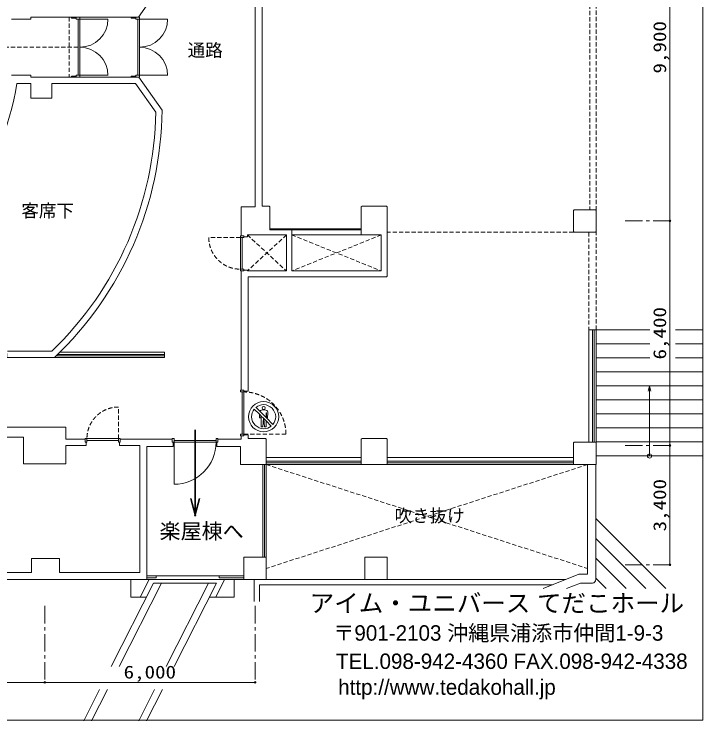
# Model space of a CAD drawing. Units: millimetres, scale not verified. Extents: x -27622 to 28378, y -25776 to 13441.
# Drawn here: x 8711 to 28378, y -25776 to -5610 of the extents above; entities that cross this region are included whole.
import ezdxf
from ezdxf.enums import TextEntityAlignment as Align

# ---------------------------------------------------------------- set-up
doc = ezdxf.new("R2010")
doc.units = ezdxf.units.MM
doc.header["$LTSCALE"] = 100
doc.linetypes.add('CHAIN1', pattern=[8, 5, -1, 1, -1])
doc.linetypes.add('DASHED1', pattern=[1.8, 1.2, -0.6])
for name, color, linetype, lineweight in [('0-0', 7, 'Continuous', 18), ('0-1', 4, 'Continuous', 18), ('D-E', 7, 'Continuous', 18), ('F-F', 7, 'Continuous', 18)]:
    doc.layers.add(name, color=color, linetype=linetype, lineweight=lineweight)
doc.layers.add('0-A', color=7, linetype='Continuous')
doc.styles.add('HG明朝B', font='')
doc.styles.add('HGｺﾞｼｯｸE', font='')
doc.styles.add('ＭＳ ゴシック', font='')
doc.styles.get('HG明朝B').set_extended_font_data('HG明朝B')
doc.styles.get('HGｺﾞｼｯｸE').set_extended_font_data('HGｺﾞｼｯｸE')
doc.styles.get('ＭＳ ゴシック').set_extended_font_data('MS Gothic')

msp = doc.modelspace()

# ---------------------------------------------------------------- linework, layer by layer
at = {"layer": '0-0'}
for p, q in [((15591.4, -1998.4), (15591.4, -11109.2)), ((15791.6, -2018.4), (15791.6, -11089.2)), ((12259, -5699.7), (12933.9, -4742.4)), ((9183.8, -5752.8), (8635.9, -5752.8)), ((9183.8, -5699.7), (12259, -5699.7)), ((9183.8, -5699.7), (9183.8, -5752.8)), ((10351.1, -5699.8), (10351.1, -5724.8)), ((10351.1, -5724.8), (10486.2, -5724.8)), ((10486.2, -5752.8), (10486.2, -5699.8)), ((10486.2, -5752.8), (10587.1, -5752.8)), ((10486.2, -5752.8), (10486.2, -5752.9)), ((10537, -5752.9), (10537.1, -7354.8)), ((10587.1, -5752.8), (10587.1, -5699.8)), ((10587.1, -5752.9), (10587.2, -7354.8)), ((12055.2, -5699.8), (12055.2, -5724.8)), ((12055.2, -5724.8), (12190.4, -5724.8)), ((12070.3, -5699.8), (12070.3, -5699.8)), ((12291.2, -5699.8), (12190.4, -5699.8)), ((12190.4, -5752.8), (12190.4, -5699.8)), ((12190.4, -5752.8), (12291.2, -5752.8)), ((12190.4, -5752.8), (12190.4, -5752.9)), ((12241.2, -5752.9), (12241.3, -7354.8)), ((12271.2, -5699.8), (12271.2, -5699.7)), ((12291.2, -5752.8), (12291.2, -5699.8)), ((12291.2, -5752.9), (12291.4, -7354.8)), ((8635.9, -7354.8), (9183.8, -7354.8)), ((9183.8, -7407.9), (9183.8, -7354.8)), ((9183.8, -7407.9), (12271.2, -7407.9)), ((10351.1, -7407.9), (10351.1, -7382.8)), ((10351.1, -7382.8), (10486.2, -7382.8)), ((10486.2, -7354.8), (10486.2, -7407.9)), ((10486.2, -7354.8), (10587.1, -7354.8)), ((10486.2, -7354.8), (10486.2, -7354.8)), ((10587.1, -7354.8), (10587.1, -7407.8)), ((10587.1, -7354.8), (10587.1, -7354.8)), ((10587.1, -7354.8), (11391, -7354.8)), ((12055.2, -7407.9), (12055.2, -7382.8)), ((12055.2, -7382.8), (12190.4, -7382.8)), ((12070.3, -7407.9), (12070.3, -7407.9)), ((12190.4, -7354.8), (12190.4, -7407.9)), ((12190.4, -7354.8), (12291.2, -7354.8)), ((12190.4, -7354.8), (12190.4, -7354.8)), ((12291.2, -7407.8), (12190.4, -7407.9)), ((12271.2, -7407.9), (12271.2, -7407.9)), ((12271.2, -7407.9), (12934, -8348.1)), ((12291.2, -7354.8), (12291.2, -7407.8)), ((12291.2, -7354.8), (12291.2, -7354.8)), ((12291.2, -7354.8), (13095.2, -7354.8)), ((8786.4, -7588.1), (9183.8, -7588.1)), ((9183.8, -8008.6), (9183.8, -7588.1)), ((9784.5, -8008.6), (9784.5, -7588.1)), ((9784.5, -7588.1), (12177.8, -7588.1)), ((12177.8, -7588.1), (12753.2, -8404.3)), ((9183.8, -8008.6), (9784.5, -8008.6)), ((15991.9, -11089.2), (15791.6, -11089.2)), ((15991.9, -11089.2), (16011.9, -11109.2)), ((18625, -11109.2), (18645, -11089.2)), ((19345.8, -11089.2), (18645, -11089.2)), ((19345.8, -11089.2), (19365.9, -11109.2)), ((15190.9, -11109.2), (15190.9, -11910.2)), ((15591.4, -11109.2), (15190.9, -11109.2)), ((16011.9, -11760), (16011.9, -11109.2)), ((18625, -11109.2), (18625, -11910.2)), ((19365.9, -13086.6), (19365.9, -11109.2)), ((25333.4, -11209.3), (25333.4, -11810.1)), ((25333.4, -11810.1), (25333.4, -11209.3)), ((16011.9, -11735), (18625, -11735)), ((16637.6, -11760), (16637.6, -12936.4)), ((16637.6, -11760), (18625, -11760)), ((24702.2, -11830.1), (25313.3, -11830.1)), ((25333.4, -11810.1), (25313.3, -11830.1)), ((15170.9, -11985.3), (15170.9, -11935.2)), ((15170.9, -11960.3), (15170.9, -11935.2)), ((15271, -11935.2), (15170.9, -11935.2)), ((15271, -11985.3), (15170.9, -11985.3)), ((15170.9, -12886.4), (15170.9, -11985.3)), ((15190.9, -11910.2), (15190.9, -11935.2)), ((15190.9, -11935.2), (15271, -11935.2)), ((15220.9, -12886.4), (15220.9, -11985.3)), ((15271, -11960.3), (15271, -11935.2)), ((15271, -11985.3), (15271, -11935.2)), ((15271, -11935.2), (15271, -11960.3)), ((15271, -11960.3), (15371.1, -11960.3)), ((15371.1, -11910.2), (15991.9, -11910.2)), ((15371.1, -11960.3), (15371.1, -11910.2)), ((16637.6, -11910.2), (18625, -11910.2)), ((18625, -11910.2), (19195.7, -11910.2)), ((19195.7, -11910.2), (19195.7, -12936.4)), ((15271, -12886.4), (15170.9, -12886.4)), ((15271, -12886.4), (15271, -12936.4)), ((15170.9, -12936.4), (15271, -12936.4)), ((15190.9, -12936.4), (15271, -12936.4)), ((15190.9, -16340.4), (15190.9, -12936.4)), ((15271, -12911.4), (15371.1, -12911.4)), ((15271, -12911.4), (15271, -12936.4)), ((15271, -12911.4), (15271, -12936.4)), ((15371.1, -12911.4), (15371.1, -12936.4)), ((15371.1, -12936.4), (16492.4, -12936.4)), ((15391.1, -13106.6), (15391.1, -16365.5)), ((15391.1, -13106.6), (19345.8, -13106.6)), ((16637.6, -12936.4), (19195.7, -12936.4)), ((19365.9, -13086.6), (19345.8, -13106.6)), ((25123.1, -14613.4), (25123.1, -17822.2)), ((25123.1, -14613.4), (25333.4, -14613.4)), ((25272.9, -17822.2), (25272.9, -14613.4)), ((25333.4, -17822.2), (25333.4, -14613.4)), ((26864.9, -14613.4), (25333.4, -14613.4)), ((28378.3, -14613.4), (27595.3, -14613.4)), ((26864.9, -15013.9), (25333.4, -15013.9)), ((28378.3, -15013.9), (27595.3, -15013.9)), ((9788.2, -15224.7), (8524, -15224.7)), ((9949.4, -15319.6), (13003.3, -15319.6)), ((10014.8, -15255.5), (13003.3, -15255.5)), ((13003.3, -15255.5), (13003.3, -15405.7)), ((13003.3, -15319.6), (13003.3, -15362.6)), ((9859.5, -15405.7), (13003.3, -15405.7)), ((9904.7, -15362.6), (13003.3, -15362.6)), ((26864.9, -15414.3), (25333.4, -15414.3)), ((28378.3, -15414.3), (27595.3, -15414.3)), ((28378.3, -15814.8), (25333.4, -15814.8)), ((28378.3, -16215.3), (25333.4, -16215.3)), ((26815.6, -16365.5), (26855.8, -16215.3)), ((26855.8, -18217.7), (26855.8, -16215.3)), ((26855.8, -16238.4), (26855.8, -16215.3)), ((26896.1, -16365.5), (26855.8, -16215.3)), ((15170.9, -16390.5), (15170.9, -16340.4)), ((15170.9, -16340.4), (15271, -16340.4)), ((15190.9, -16340.4), (15271, -16340.4)), ((15220.9, -16390.5), (15220.9, -17591.9)), ((15271, -16365.5), (15271, -16340.4)), ((15271, -16390.5), (15271, -16340.4)), ((15271, -16365.5), (15391.1, -16365.5)), ((28378.3, -16615.8), (25333.4, -16615.8)), ((28378.3, -17016.3), (25333.4, -17016.3)), ((6861, -17391.7), (8983.5, -17391.7)), ((10185, -17391.7), (8983.5, -17391.7)), ((10185, -17742.1), (10185, -17391.7)), ((13867.9, -17471.3), (13867.9, -19934.1)), ((13877.9, -17471.3), (13877.9, -19934.1)), ((13887.9, -17471.3), (13887.9, -19934.1)), ((28378.3, -17416.7), (25333.4, -17416.7)), ((7772.1, -17682), (8983.5, -17682)), ((8983.5, -17682), (8983.5, -18442.9)), ((10185, -17742.1), (10740.5, -17742.1)), ((10740.5, -17721.9), (10740.5, -17822)), ((10740.5, -17742.1), (10740.5, -17822)), ((10790.6, -17822), (10790.6, -17721.9)), ((10790.6, -17721.9), (11691.7, -17721.9)), ((11691.7, -17721.9), (11741.7, -17721.9)), ((11691.7, -17822), (11691.7, -17721.9)), ((11716.7, -17721.9), (11741.7, -17721.9)), ((11741.7, -17822), (11741.7, -17721.9)), ((11741.7, -17742.1), (11741.7, -17822)), ((11741.7, -17742.1), (13227.2, -17742.1)), ((13227.2, -17722.1), (13227.2, -17822.2)), ((13227.2, -17742.1), (13227.2, -17822.2)), ((13277.2, -17722.1), (13277.2, -17822.2)), ((13877.9, -17872.3), (13877.9, -17672)), ((14478.6, -17722.1), (14528.7, -17722.1)), ((14478.6, -17722.1), (14478.6, -17822.2)), ((14503.7, -17722.1), (14528.7, -17722.1)), ((14528.7, -17822.2), (14528.7, -17722.1)), ((14528.7, -17742.1), (15190.9, -17742.1)), ((14528.7, -17742.1), (14528.7, -17822.2)), ((15170.9, -17591.9), (15271, -17591.9)), ((15190.9, -17642), (15190.9, -17742.1)), ((15190.9, -17642), (15271, -17642)), ((15271, -17591.9), (15271, -17642)), ((15271, -17617), (15271, -17642)), ((15891.7, -17722.1), (15391.1, -17722.1)), ((15891.7, -17722.1), (15911.8, -17742.1)), ((15911.8, -18463), (15911.8, -17742.1)), ((10185, -18442.9), (10185, -17922.3)), ((10185, -17922.3), (10765.6, -17922.3)), ((10765.6, -17822), (10740.5, -17822)), ((10790.6, -17822), (10740.5, -17822)), ((10765.6, -17822), (10740.5, -17822)), ((10765.6, -17822), (10765.6, -17922.3)), ((10790.6, -17772), (11691.7, -17772)), ((11691.7, -17822), (11741.7, -17822)), ((11716.7, -17822), (11741.7, -17822)), ((11741.7, -17822), (11716.7, -17822)), ((11716.7, -17822), (11716.7, -17922.3)), ((11716.7, -17922.3), (12297.3, -17922.3)), ((12297.3, -21541.6), (12297.3, -17922.3)), ((12497.5, -21741.9), (12497.5, -17942.3)), ((12497.5, -17942.3), (13252.2, -17942.3)), ((13252.2, -17822.2), (13227.2, -17822.2)), ((13277.2, -17822.2), (13227.2, -17822.2)), ((13252.2, -17822.2), (13252.2, -17942.3)), ((14478.6, -17772.1), (13277.2, -17772.1)), ((13277.2, -17822.2), (14478.6, -17822.2)), ((13277.2, -17822.2), (13277.2, -19023.6)), ((14478.6, -17822.2), (14528.7, -17822.2)), ((14503.7, -17822.2), (14528.7, -17822.2)), ((14503.7, -17822.2), (14503.7, -17942.3)), ((14503.7, -17942.3), (15170.9, -17942.3)), ((15170.9, -17942.3), (15170.9, -18463)), ((28378.3, -17817.2), (25333.4, -17817.2)), ((25333.4, -17822.2), (25333.4, -18463)), ((18625, -18262.7), (15911.8, -18262.7)), ((19365.9, -18262.7), (24682.2, -18262.7)), ((28378.3, -18217.7), (25333.4, -18217.7)), ((8983.5, -18442.9), (10185, -18442.9)), ((15170.9, -18463), (15911.8, -18463)), ((15811.6, -21101.1), (15811.6, -18463)), ((15861.7, -21101.1), (15861.7, -18463)), ((18625, -18362.8), (15911.8, -18362.8)), ((18625, -18412.9), (15911.8, -18412.9)), ((18625, -18463), (15911.8, -18463)), ((15911.8, -21101.1), (15911.8, -18463)), ((19365.9, -18463), (18625, -18463)), ((19365.9, -18362.8), (24682.2, -18362.8)), ((19365.9, -18412.9), (24682.2, -18412.9)), ((19365.9, -18463), (24682.2, -18463)), ((25333.4, -18463), (24682.2, -18463)), ((25082.7, -18463), (25082.7, -21591.8)), ((25322.9, -21742), (25322.9, -18463)), ((13743.8, -19433.5), (13877.9, -19934.1)), ((13753.5, -19430.9), (13887.6, -19931.5)), ((13763.1, -19428.3), (13897.3, -19928.9)), ((13992.7, -19428.3), (13858.6, -19928.9)), ((14002.4, -19430.9), (13868.3, -19931.5)), ((14012.1, -19433.5), (13877.9, -19934.1)), ((27320.3, -22000.8), (25322.9, -20003.4)), ((26753.9, -22000.8), (25322.9, -20569.8)), ((9204.7, -21144.4), (9204.7, -21541.6)), ((10006.6, -21144.4), (9204.7, -21144.4)), ((10006.6, -21541.6), (10006.6, -21144.4)), ((15271, -21741.9), (15271, -21101.1)), ((15271, -21101.1), (15911.8, -21101.1)), ((15911.8, -21101.1), (15911.8, -21741.9)), ((18725.1, -21741.9), (18725.1, -21101.1)), ((18725.1, -21101.1), (19365.9, -21101.1)), ((19365.9, -21101.1), (19365.9, -21741.9)), ((26187.5, -22000.8), (25322.9, -21136.2)), ((4077.7, -21541.6), (9204.7, -21541.6)), ((10006.6, -21541.6), (12297.3, -21541.6)), ((4177.8, -21741.9), (12497.5, -21741.9)), ((12311.2, -22242.5), (12565, -21741.9)), ((12497.5, -21641.8), (12770, -21641.8)), ((12497.5, -21691.8), (12770, -21691.8)), ((15271, -21741.9), (12497.5, -21741.9)), ((12770, -21691.8), (12770, -21641.8)), ((14566.1, -21641.8), (12770, -21641.8)), ((14466.5, -22242.5), (14720.3, -21741.9)), ((15271, -21641.8), (14566.1, -21641.8)), ((14989.7, -21741.9), (14989.7, -22242.5)), ((15911.8, -21741.9), (15271, -21741.9)), ((15567.1, -21741.9), (24461.4, -21741.9)), ((15567.1, -22365.1), (15567.1, -21741.9)), ((19365.9, -21741.9), (18725.1, -21741.9)), ((23818.9, -22000.8), (24833.8, -21591.8)), ((24833.8, -21591.8), (25082.7, -21591.8)), ((25621.2, -22000.8), (25322.9, -21702.5)), ((11485.2, -24225.5), (12693.8, -21842)), ((11709.7, -24225.5), (12918.4, -21842)), ((14489.9, -21842), (12693.8, -21842)), ((13056.8, -24225.5), (14265.4, -21842)), ((13281.3, -24225.5), (14489.9, -21842)), ((15717.3, -21892), (24088.7, -21892)), ((15717.3, -22365.1), (15717.3, -21892)), ((24488.6, -22000.8), (24882.3, -21842.1)), ((25222.8, -21842.1), (24882.3, -21842.1)), ((12490.8, -22242.5), (12311.2, -22242.5)), ((14989.7, -22242.5), (14286.9, -22242.5)), ((10699.2, -25775.6), (11150.7, -24885.3)), ((10923.7, -25775.6), (11375.2, -24885.3)), ((12270.8, -25775.6), (12722.2, -24885.3)), ((12495.3, -25775.6), (12946.8, -24885.3))]:
    msp.add_line(p, q, dxfattribs=at)
at = {"layer": '0-0', "linetype": 'DASHED1'}
for p, q in [((25153.1, -1919.4), (25153.1, -11189.3)), ((25333.4, -11209.3), (25333.4, -1899.3)), ((24681.8, -11830.1), (19365.9, -11830.1)), ((25123.1, -11830.1), (25123.1, -14613.4)), ((25333.4, -14613.4), (25333.4, -11830.1)), ((15170.9, -11985.3), (14269.8, -11985.3)), ((16487.4, -11910.2), (15371.1, -12936.4)), ((15371.1, -11910.2), (16487.4, -12936.4)), ((16637.6, -11910.2), (19195.7, -12936.4)), ((19195.7, -11910.2), (16637.6, -12936.4)), ((11691.7, -17721.9), (11691.7, -16820.8)), ((15271, -17591.9), (16472.4, -17591.9)), ((25082.7, -18463), (15911.8, -21426.5)), ((15911.8, -18463), (25082.7, -21426.5))]:
    msp.add_line(p, q, dxfattribs=at)
at = {"layer": '0-0'}
for points in [[(10486.2, -5724.8), (10486.2, -5699.8), (10351.1, -5699.8)], [(10587.1, -5752.8), (10587.1, -5752.9), (11391, -5752.9)], [(12190.4, -5724.8), (12190.4, -5699.8), (12055.2, -5699.8)], [(12291.2, -5752.8), (12291.2, -5752.9), (13095.2, -5752.9)], [(10486.2, -7382.8), (10486.2, -7407.9), (10351.1, -7407.9)], [(12190.4, -7382.8), (12190.4, -7407.9), (12055.2, -7407.9)], [(24702.2, -11830.1), (24682.2, -11810.1), (24682.2, -11209.3), (24702.2, -11189.3), (25313.3, -11189.3), (25333.4, -11209.3)], [(16011.9, -11760), (16637.6, -11760), (16011.9, -11760)], [(15991.9, -11910.2), (16487.4, -11910.2), (16487.4, -12936.4)], [(15170.9, -12886.4), (15170.9, -12936.4), (15170.9, -12911.4)], [(25222.8, -17822.2), (25222.8, -14613.4), (25272.9, -14613.4)], [(8498.9, -15294.8), (8498.9, -15405.6), (9859.5, -15405.6)], [(15170.9, -16390.5), (15271, -16390.5), (15271, -17591.9)], [(10790.6, -17721.9), (10740.5, -17721.9), (10765.6, -17721.9)], [(13277.2, -17722.1), (13227.2, -17722.1), (13252.2, -17722.1)], [(15170.9, -17591.9), (15170.9, -17642), (15271, -17642)], [(15271, -17617), (15391.1, -17617), (15391.1, -17722.1)], [(18625, -18463), (18625, -17742.1), (18645, -17722.1), (19345.8, -17722.1), (19365.9, -17742.1), (19365.9, -18463)], [(24682.2, -18463), (24682.2, -17842.2), (24702.2, -17822.2), (25333.4, -17822.2)], [(12311.2, -22242.5), (12041.8, -22242.5), (12041.8, -21741.9)], [(15271, -21691.8), (14566.1, -21691.8), (14566.1, -21641.8)]]:
    msp.add_lwpolyline(points, dxfattribs=at)
msp.add_circle((26855.8, -18217.7), 59.8, dxfattribs=at)
for centre, radius, start, end in [((10587.1, -5749.8), 804, 270, 0), ((12291.2, -5749.8), 804, 270, 0), ((10587.1, -7357.8), 804, 0, 90), ((12291.2, -7357.8), 804, 0, 90), ((1875.1, -6553.8), 6988.3, 289.80084, 351.48914), ((3104.2, -8264.3), 9650, 313.83955, 359.16901), ((3104.2, -8264.3), 9830.2, 313.40906, 359.51184), ((13277.2, -17822.2), 1201.4, 270, 0), ((25222.8, -21742), 100.1, 269.99998, 0)]:
    msp.add_arc(centre, radius, start, end, dxfattribs=at)
at = {"layer": '0-0', "linetype": 'DASHED1'}
for centre, radius, start, end in [((15170.9, -11985.3), 901.1, 180, 270), ((15271, -17591.9), 1201.4, 0, 90), ((11691.7, -17721.9), 901.1, 90, 180)]:
    msp.add_arc(centre, radius, start, end, dxfattribs=at)
at = {"layer": '0-1', "linetype": 'DASHED1'}
for p, q in [((10285.1, -5699.7), (10285.1, -7407.9)), ((10537.1, -6553.8), (-13142.8, -6553.8))]:
    msp.add_line(p, q, dxfattribs=at)
at = {"layer": '0-1', "linetype": 'CHAIN1'}
for p, q in [((26158.9, -11509.7), (27438.8, -11509.7)), ((26158.9, -17917.3), (27438.8, -17917.3)), ((26158.9, -21321.4), (27438.8, -21321.4)), ((9584.2, -22497.8), (9584.2, -24676.4)), ((15591.4, -22497.8), (15591.4, -24676.4))]:
    msp.add_line(p, q, dxfattribs=at)
at = {"layer": '0-1'}
for p, q in [((27438.8, -17917.3), (27438.8, -21321.4)), ((3577.1, -24676.4), (9584.2, -24676.4)), ((9584.2, -24676.4), (15591.4, -24676.4))]:
    msp.add_line(p, q, dxfattribs=at)
msp.add_lwpolyline([(27438.8, -1597.9), (27438.8, -11509.7), (27438.8, -17917.3)], dxfattribs=at)
for centre in [(27438.8, -11509.7), (27438.8, -17917.3), (27438.8, -21321.4), (9584.2, -24676.4), (15591.4, -24676.4)]:
    msp.add_circle(centre, 25, dxfattribs=at)
at = {"layer": 'D-E'}
for p, q in [((15617.9, -16830.9), (15726.1, -16939.3)), ((15950, -17130.1), (15957.9, -16981.9))]:
    msp.add_line(p, q, dxfattribs=at)
for points in [[(15857.2, -17383.3), (15841, -17151.5), (15831.3, -17141.7), (15814.3, -17383.3), (15767.1, -17383.3), (15767.1, -17077.5), (15756.3, -17066.9), (15756.3, -17130.1), (15721.6, -17130.1), (15716, -17026.5), (15569.3, -16879.9)], [(15726.1, -16939.3), (15904.3, -17117.5), (15904.3, -16988.5), (15915.1, -16988.5), (15915.1, -17128.1), (15916.9, -17130.1), (15950, -17130.1)], [(15957.9, -16981.9), (15950, -17130.1), (15916.9, -17130.1), (16102.4, -17315.5)], [(16053.5, -17363.9), (15904.3, -17214.9), (15904.3, -17383.3), (15857.2, -17383.3)]]:
    msp.add_lwpolyline(points, dxfattribs=at)
for points in [[(15756.3, -17130.1), (15756.3, -17066.9), (15716, -17026.5), (15721.6, -17130.1)], [(15814.3, -17383.3), (15831.3, -17141.7), (15767.1, -17077.5), (15767.1, -17383.3)], [(15904.3, -16988.5), (15904.3, -17117.5), (15915.1, -17128.1), (15915.1, -16988.5)], [(15916.9, -17130.1), (15915.1, -17128.1), (15915.1, -17130.1)], [(15857.2, -17383.3), (15904.3, -17383.3), (15904.3, -17214.9), (15841, -17151.5)]]:
    msp.add_lwpolyline(points, close=True, dxfattribs=at)
for centre, radius, start, end in [((15835.8, -17097.7), 430.3, 90.01331, 180.01066), ((15835.6, -17097.7), 430.3, 359.99201, 89.98935), ((15838.9, -17098), 346.8, 141.02952, 179.82214), ((15837.5, -17100.4), 347.6, 90.17441, 129.18968), ((15784.6, -16977.1), 69.7, 101.00287, 147.14539), ((15835.6, -17262.2), 359.3, 89.98013, 100.30929), ((15837.4, -16848.7), 44.6, 92.06739, 177.98594), ((15837.3, -16845.5), 44.5, 182.1377, 268.07609), ((15834.1, -16845.4), 44.5, 272.10635, 357.78666), ((15836.6, -17253.4), 350.4, 79.56016, 90.14089), ((15834.1, -16848.7), 44.6, 2.02021, 87.81967), ((15823.3, -17110.1), 357.6, 2.10521, 87.88481), ((15884.9, -16980.1), 73, 358.57678, 77.97511), ((15835.7, -17097.7), 430.2, 180.00266, 270.00001), ((15849.7, -17083.8), 357.8, 182.10188, 267.88148), ((15835.7, -17097.7), 430.2, 269.99733, 359.99468), ((15832.8, -17095.8), 347.8, 320.81515, 359.80815), ((15835.5, -17095.6), 345.8, 270.16395, 309.09017)]:
    msp.add_arc(centre, radius, start, end, dxfattribs=at)
at = {"layer": 'F-F'}
for p, q in [((28378.3, -25759.4), (28378.3, 13440.6)), ((-27621.7, -25759.4), (28378.3, -25759.4))]:
    msp.add_line(p, q, dxfattribs=at)

# ---------------------------------------------------------------- texts
at = {"layer": '0-1', "style": 'ＭＳ ゴシック', "width": 1.2}
for s, p in [('9,900', (27438.8, -7303.8)), ('6,400', (27438.8, -15463.5)), ('3,400', (27438.8, -20369.3))]:
    msp.add_text(s, height=366.6, rotation=90, dxfattribs=at).set_placement(p, align=Align.BOTTOM_LEFT)
msp.add_text('6,000', height=366.6, dxfattribs=at).set_placement((11837.8, -24676.4), align=Align.BOTTOM_LEFT)
at = {"layer": '0-A', "style": 'HGｺﾞｼｯｸE'}
for s, height, p in [('通路', 366.6, (13667.1, -6929.9)), ('客席下', 366.6, (8919.9, -11511.5)), ('吹き抜け', 366.6, (19573.3, -20215.3)), ('楽屋棟へ', 439.9, (12865.4, -20713.3))]:
    msp.add_text(s, height=height, dxfattribs=at).set_placement(p, align=Align.BOTTOM_LEFT)
at = {"layer": 'F-F', "style": 'HG明朝B'}
for s, height, p in [('アイム・ユニバース てだこホール', 513.2, (17151.6, -22826.8)), ('〒901-2103 沖縄県浦添市仲間1-9-3', 439.9, (17827, -23619.6)), ('TEL.098-942-4360 FAX.098-942-4338', 439.9, (17903, -24426.3)), ('http://www.tedakohall.jp', 439.9, (17964.7, -25164.2))]:
    msp.add_text(s, height=height, dxfattribs=at).set_placement(p, align=Align.BOTTOM_LEFT)

doc.saveas('drawing.dxf')
